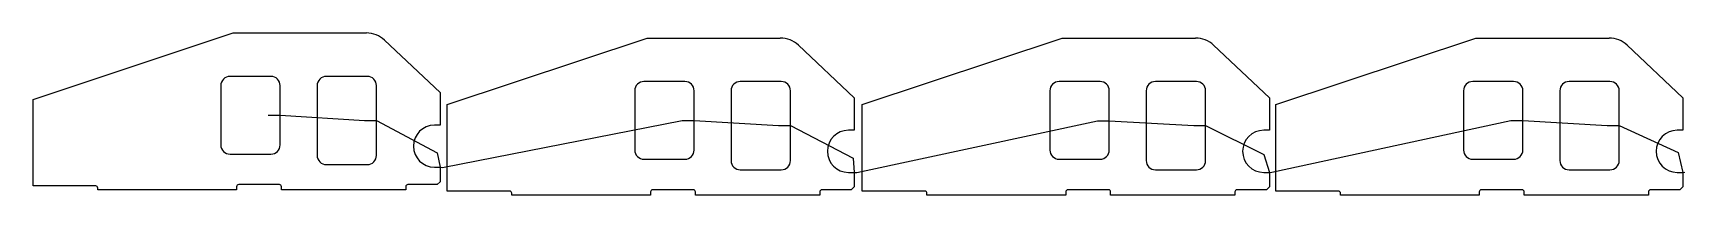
# Model space of a CAD drawing. Header units: metres. Extents: x 7 to 6267, y 7 to 623.
import ezdxf

# ---------------------------------------------------------------- set-up
doc = ezdxf.new("R2010")
doc.units = ezdxf.units.M

msp = doc.modelspace()

# ---------------------------------------------------------------- linework, layer by layer
at = {"layer": 'TOOL_0'}
for p, q in [((7.25, 370.338), (765.525, 622.75)), ((765.525, 622.75), (1270.363, 622.75)), ((1338.988, 595.486), (1550.05, 396.354)), ((1575.958, 350.839), (2334.233, 603.251)), ((2334.233, 603.251), (2839.071, 603.251)), ((2907.696, 575.987), (3118.758, 376.855)), ((3149.345, 350.84), (3907.62, 603.252)), ((3907.62, 603.252), (4412.458, 603.252)), ((4481.083, 575.988), (4692.145, 376.856)), ((4716.508, 350.84), (5474.783, 603.252)), ((5474.783, 603.252), (5979.621, 603.252)), ((6048.246, 575.988), (6259.308, 376.856)), ((908.65, 457.75), (753.65, 457.75)), ((1273.65, 457.75), (1118.65, 457.75)), ((2477.358, 438.251), (2322.358, 438.251)), ((2842.358, 438.251), (2687.358, 438.251)), ((4050.745, 438.251), (3895.745, 438.251)), ((4415.745, 438.252), (4260.745, 438.252)), ((5617.908, 438.252), (5462.908, 438.252)), ((5982.908, 438.252), (5827.908, 438.252)), ((718.65, 422.75), (718.65, 197.75)), ((943.65, 310.25), (943.65, 422.75)), ((1083.65, 422.75), (1083.65, 157.75)), ((1308.65, 290.25), (1308.65, 422.75)), ((1550.05, 396.354), (1550.05, 272.75)), ((2287.358, 403.251), (2287.358, 178.251)), ((2512.358, 290.751), (2512.358, 403.251)), ((2652.358, 403.251), (2652.358, 138.251)), ((2877.358, 270.751), (2877.358, 403.251)), ((3118.758, 376.855), (3118.758, 253.251)), ((3860.745, 403.251), (3860.745, 178.251)), ((4085.745, 288.914), (4085.745, 403.251)), ((4225.745, 403.252), (4225.745, 138.252)), ((4450.745, 270.752), (4450.745, 403.252)), ((4692.145, 376.856), (4692.145, 253.252)), ((5427.908, 403.252), (5427.908, 178.252)), ((5652.908, 290.752), (5652.908, 403.252)), ((5792.908, 403.252), (5792.908, 138.252)), ((6017.908, 270.752), (6017.908, 403.252)), ((6259.308, 376.856), (6259.308, 253.252)), ((7.25, 41.75), (7.25, 370.338)), ((1575.958, 22.251), (1575.958, 350.839)), ((3149.345, 22.252), (3149.345, 350.84)), ((4716.508, 22.252), (4716.508, 350.84)), ((898.65, 310.25), (943.65, 310.25)), ((943.65, 197.75), (943.65, 310.25)), ((943.65, 310.25), (1263.65, 290.25)), ((1263.65, 290.25), (1308.65, 290.25)), ((1308.65, 157.75), (1308.65, 290.25)), ((1308.65, 290.25), (1538.663, 167.662)), ((1550.05, 272.75), (1528.65, 272.75)), ((1558.441, 112.245), (2467.358, 290.751)), ((2467.358, 290.751), (2512.358, 290.751)), ((2512.358, 178.251), (2512.358, 290.751)), ((2512.358, 290.751), (2832.358, 270.751)), ((2832.358, 270.751), (2877.358, 270.751)), ((2877.358, 138.251), (2877.358, 270.751)), ((2877.358, 270.751), (3114.569, 147.599)), ((3118.758, 253.251), (3097.358, 253.251)), ((3128.486, 92.941), (4040.745, 288.914)), ((4040.745, 288.914), (4085.745, 288.914)), ((4085.745, 178.251), (4085.745, 288.915)), ((4085.745, 288.915), (4405.745, 270.752)), ((4405.745, 270.752), (4450.745, 270.752)), ((4450.745, 138.252), (4450.745, 270.752)), ((4450.745, 270.752), (4671.341, 160.794)), ((4692.145, 253.252), (4670.745, 253.252)), ((4701.241, 93.605), (5607.908, 290.752)), ((5607.908, 290.752), (5652.908, 290.752)), ((5652.908, 178.252), (5652.908, 290.752)), ((5652.908, 290.752), (5972.908, 270.752)), ((5972.908, 270.752), (6017.908, 270.752)), ((6017.908, 138.252), (6017.908, 270.752)), ((6017.908, 270.752), (6241.81, 169.026)), ((6259.308, 253.252), (6237.908, 253.252)), ((753.65, 162.75), (908.65, 162.75)), ((1538.663, 167.662), (1550.05, 112.75)), ((2322.358, 143.251), (2477.358, 143.251)), ((3114.569, 147.599), (3118.758, 93.251)), ((3895.745, 143.251), (4050.745, 143.251)), ((4671.341, 160.794), (4692.145, 93.252)), ((5462.908, 143.252), (5617.908, 143.252)), ((6241.81, 169.026), (6259.308, 93.252)), ((1118.65, 122.75), (1273.65, 122.75)), ((1528.65, 112.75), (1550.05, 112.75)), ((1550.05, 112.75), (1550.05, 57.736)), ((1550.05, 112.75), (1558.441, 112.245)), ((2687.358, 103.251), (2842.358, 103.251)), ((3097.358, 93.251), (3118.758, 93.251)), ((3118.758, 93.251), (3118.758, 38.237)), ((3118.758, 93.251), (3128.486, 92.941)), ((4260.745, 103.252), (4415.745, 103.252)), ((4670.745, 93.252), (4692.145, 93.252)), ((4692.145, 93.252), (4701.241, 93.605)), ((4692.145, 93.252), (4692.145, 38.238)), ((5827.908, 103.252), (5982.908, 103.252)), ((6237.908, 93.252), (6259.308, 93.252)), ((6259.308, 93.252), (6267.132, 93.614)), ((6259.308, 93.252), (6259.308, 38.238)), ((244.65, 41.75), (7.25, 41.75)), ((252.65, 26.75), (252.65, 33.75)), ((778.65, 26.75), (252.65, 26.75)), ((778.65, 38.75), (778.65, 26.75)), ((940.65, 46.75), (786.65, 46.75)), ((948.65, 26.75), (948.65, 38.75)), ((1419.65, 26.75), (948.65, 26.75)), ((1419.65, 38.75), (1419.65, 26.75)), ((1539.064, 46.75), (1427.65, 46.75)), ((1550.05, 57.736), (1539.064, 46.75)), ((1813.358, 22.251), (1575.958, 22.251)), ((1821.358, 7.251), (1821.358, 14.251)), ((2347.358, 7.251), (1821.358, 7.251)), ((2347.358, 19.251), (2347.358, 7.251)), ((2509.358, 27.251), (2355.358, 27.251)), ((2517.358, 7.251), (2517.358, 19.251)), ((2988.358, 7.251), (2517.358, 7.251)), ((2988.358, 19.251), (2988.358, 7.251)), ((3107.772, 27.251), (2996.358, 27.251)), ((3118.758, 38.237), (3107.772, 27.251)), ((3386.745, 22.252), (3149.345, 22.252)), ((3394.745, 7.252), (3394.745, 14.252)), ((3920.745, 7.252), (3394.745, 7.252)), ((3920.745, 19.252), (3920.745, 7.252)), ((4082.745, 27.252), (3928.745, 27.252)), ((4090.745, 7.252), (4090.745, 19.252)), ((4561.745, 7.252), (4090.745, 7.252)), ((4561.745, 19.252), (4561.745, 7.252)), ((4681.159, 27.252), (4569.745, 27.252)), ((4692.145, 38.238), (4681.159, 27.252)), ((4953.908, 22.252), (4716.508, 22.252)), ((4961.908, 7.252), (4961.908, 14.252)), ((5487.908, 7.252), (4961.908, 7.252)), ((5487.908, 19.252), (5487.908, 7.252)), ((5649.908, 27.252), (5495.908, 27.252)), ((5657.908, 7.252), (5657.908, 19.252)), ((6128.908, 7.252), (5657.908, 7.252)), ((6128.908, 19.252), (6128.908, 7.252)), ((6248.322, 27.252), (6136.908, 27.252)), ((6259.308, 38.238), (6248.322, 27.252))]:
    msp.add_line(p, q, dxfattribs=at)
for centre, radius, start, end in [((1270.363, 522.75), 100, 46.6657818, 90), ((2839.071, 503.251), 100, 46.6657818, 90), ((4412.458, 503.252), 100, 46.6657818, 90), ((5979.621, 503.252), 100, 46.6657818, 90), ((753.65, 422.75), 35, 90, 180), ((908.65, 422.75), 35, 0, 90), ((1118.65, 422.75), 35, 90, 180), ((1273.65, 422.75), 35, 0, 90), ((2322.358, 403.251), 35, 90, 180), ((2477.358, 403.251), 35, 0, 90), ((2687.358, 403.251), 35, 90, 180), ((2842.358, 403.251), 35, 0, 90), ((3895.745, 403.251), 35, 90, 180), ((4050.745, 403.251), 35, 0, 90), ((4260.745, 403.252), 35, 90, 180), ((4415.745, 403.252), 35, 0, 90), ((5462.908, 403.252), 35, 90, 180), ((5617.908, 403.252), 35, 0, 90), ((5827.908, 403.252), 35, 90, 180), ((5982.908, 403.252), 35, 0, 90), ((1528.65, 192.75), 80, 90, 270), ((3097.358, 173.251), 80, 90, 270), ((4670.745, 173.252), 80, 90, 270), ((6237.908, 173.252), 80, 90, 270), ((753.65, 197.75), 35, 180, 270), ((908.65, 197.75), 35, 270, 0), ((1118.65, 157.75), 35, 180, 270), ((1273.65, 157.75), 35, 270, 0), ((2322.358, 178.251), 35, 180, 270), ((2477.358, 178.251), 35, 270, 0), ((2687.358, 138.251), 35, 180, 270), ((2842.358, 138.251), 35, 270, 0), ((3895.745, 178.251), 35, 180, 270), ((4050.745, 178.251), 35, 270, 0), ((4260.745, 138.252), 35, 180, 270), ((4415.745, 138.252), 35, 270, 0), ((5462.908, 178.252), 35, 180, 270), ((5617.908, 178.252), 35, 270, 0), ((5827.908, 138.252), 35, 180, 270), ((5982.908, 138.252), 35, 270, 0), ((244.65, 33.75), 8, 0, 90), ((786.65, 38.75), 8, 90, 180), ((940.65, 38.75), 8, 0, 90), ((1427.65, 38.75), 8, 90, 180), ((1813.358, 14.251), 8, 0, 90), ((2355.358, 19.251), 8, 90, 180), ((2509.358, 19.251), 8, 0, 90), ((2996.358, 19.251), 8, 90, 180), ((3386.745, 14.252), 8, 0, 90), ((3928.745, 19.252), 8, 90, 180), ((4082.745, 19.252), 8, 0, 90), ((4569.745, 19.252), 8, 90, 180), ((4953.908, 14.252), 8, 0, 90), ((5495.908, 19.252), 8, 90, 180), ((5649.908, 19.252), 8, 0, 90), ((6136.908, 19.252), 8, 90, 180)]:
    msp.add_arc(centre, radius, start, end, dxfattribs=at)

doc.saveas('drawing.dxf')
